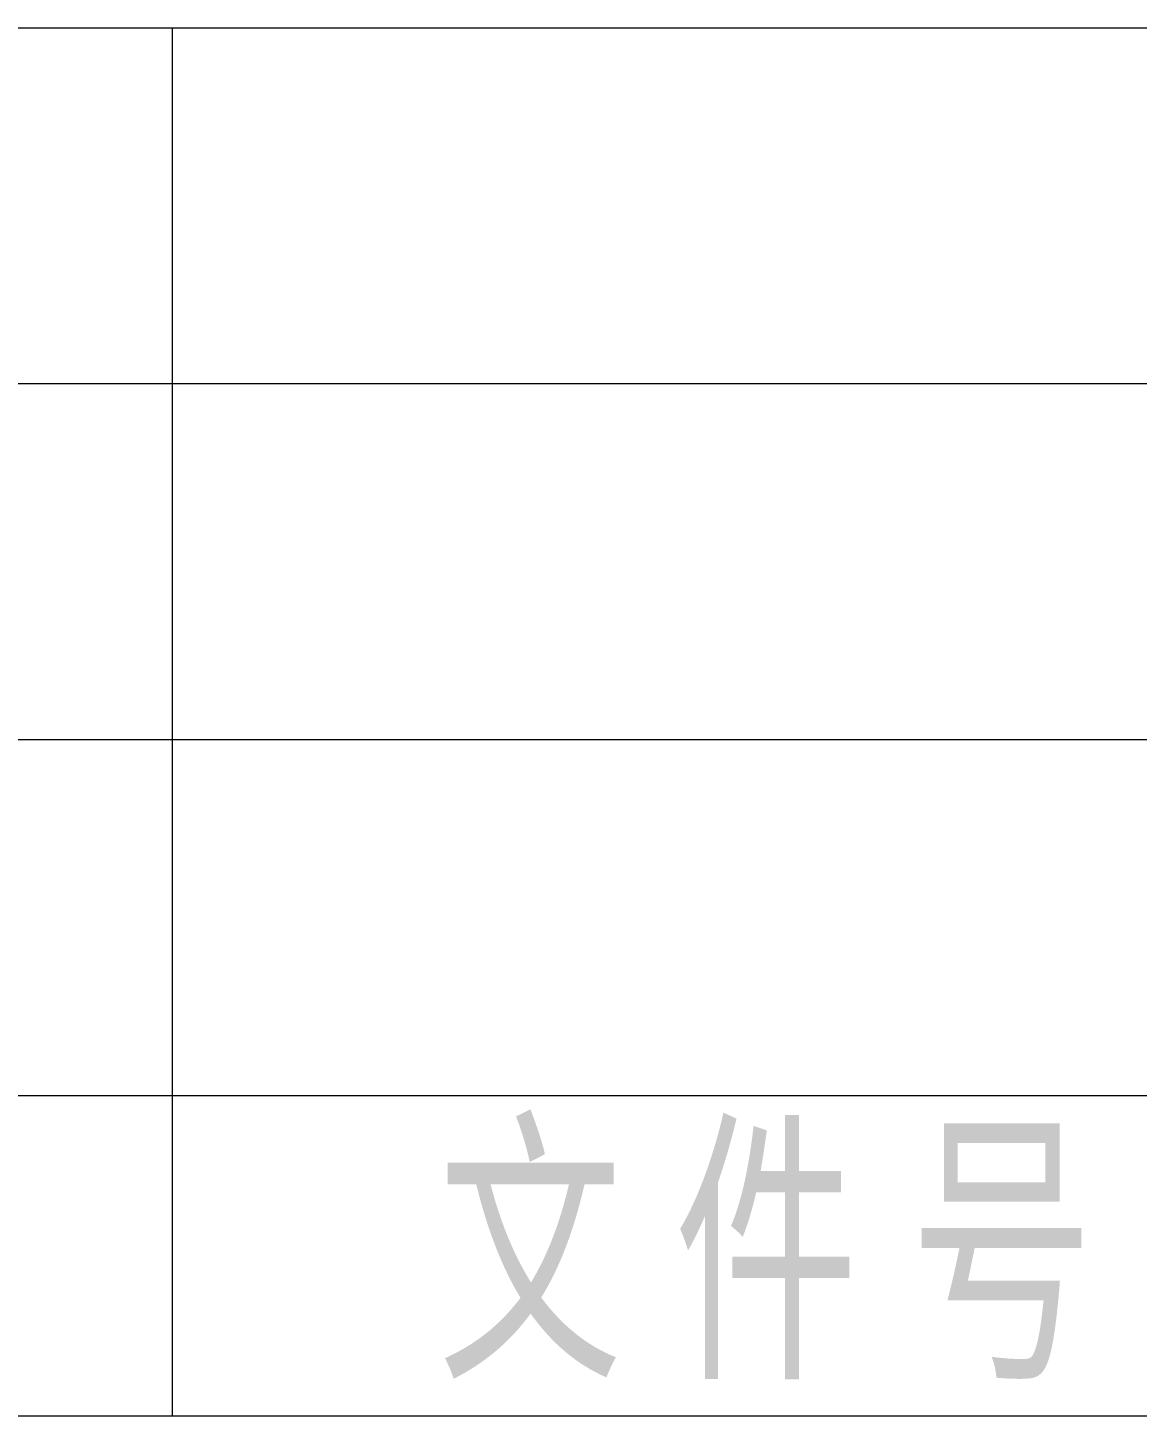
# Model space of a CAD drawing. Header units: millimetres. Extents: x 0 to 594, y 0 to 420.
# Drawn here: x 422.47 to 438.05, y 37 to 56.5 of the extents above; entities that cross this region are included whole.
import ezdxf

# ---------------------------------------------------------------- set-up
doc = ezdxf.new("R2010")
doc.units = ezdxf.units.MM
doc.header["$MEASUREMENT"] = 0
doc.linetypes.add('XKITLINE00', pattern=[0])
doc.styles.add('STYLE_2', font='arial.ttf', dxfattribs={"height": 0.2})

msp = doc.modelspace()

# ---------------------------------------------------------------- linework, layer by layer
at = {"color": 0, "linetype": 'XKITLINE00', "lineweight": 0}
for p, q in [((404, 56.5), (584, 56.5)), ((404, 56.5), (474.5, 56.5)), ((474.5, 37), (404, 37))]:
    msp.add_line(p, q, dxfattribs=at)
at = {"color": 1, "linetype": 'XKITLINE00', "lineweight": 0}
for p, q in [((424.5, 56.5), (424.5, 37)), ((474.5, 51.5), (404, 51.5)), ((474.5, 46.5), (404, 46.5)), ((474.5, 41.5), (404, 41.5))]:
    msp.add_line(p, q, dxfattribs=at)

# ---------------------------------------------------------------- texts
at = {"color": 3, "lineweight": 0, "style": 'STYLE_2', "width": 0.63}
msp.add_text('文 件 号', height=3, dxfattribs=at).set_placement((428.238, 37.844))

doc.saveas('drawing.dxf')
